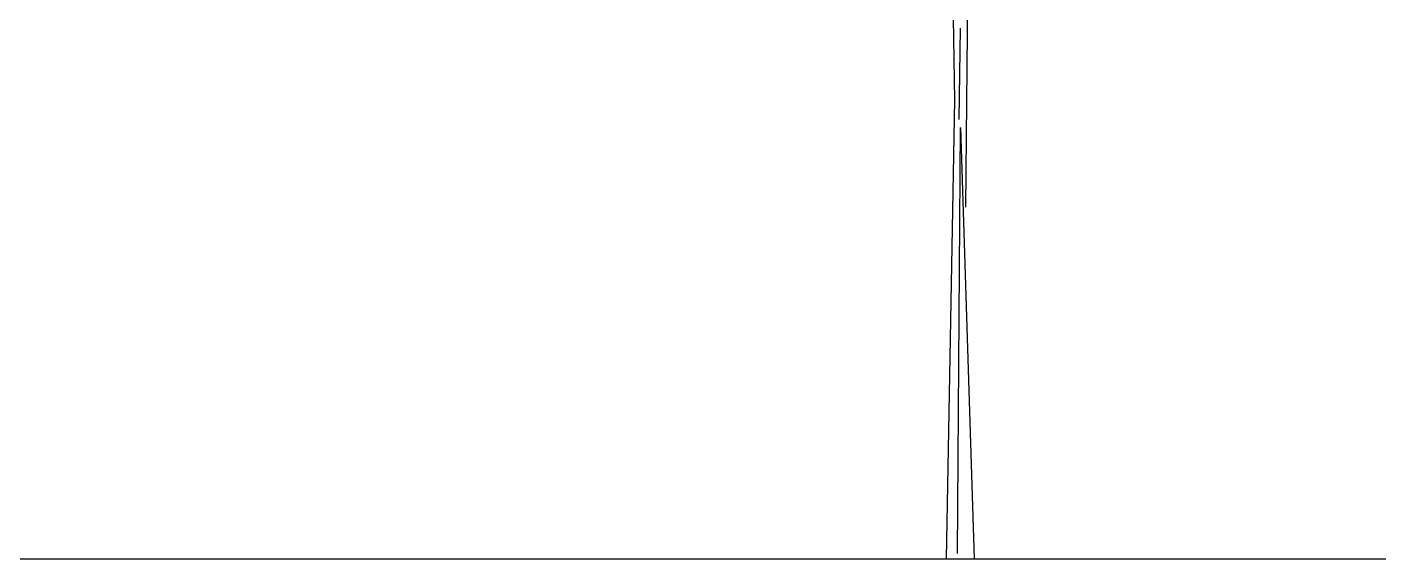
# Model space of a CAD drawing. Header units: millimetres. Extents: x 87938 to 265635, y 330093 to 434310.
# Drawn here: x 141173 to 148101, y 381523 to 384249 of the extents above; entities that cross this region are included whole.
import ezdxf

# ---------------------------------------------------------------- set-up
doc = ezdxf.new("R2010")
doc.units = ezdxf.units.MM
doc.layers.add('www.cad-blocks.net', color=7, linetype='Continuous')

# ---------------------------------------------------------------- blocks, each defined once
blk = doc.blocks.new('A$C344D2886')
for p, q in [((2956.9, 1802.9), (2971.2, 3380.3)), ((2900.6, 2352), (2886.4, 3309.7)), ((2923.1, 2252.4), (2928.8, 2719.9)), ((2858.2, 0), (2900.6, 2352)), ((2914.5, 28.1), (2928.8, 2211.2)), ((2928.8, 2211.2), (2999.3, 0))]:
    blk.add_line(p, q)
blk = doc.blocks.new('format')
at = {"layer": 'www.cad-blocks.net', "color": 155, "true_color": 0x546d8e}
blk.add_line((102853.7, 381523.4), (265634.8, 381523.4), dxfattribs=at)

msp = doc.modelspace()

# ---------------------------------------------------------------- block references
msp.add_blockref('A$C344D2886', (143027.3, 381523.4))
at = {"layer": 'www.cad-blocks.net'}
msp.add_blockref('format', (0, 0), dxfattribs=at)

doc.saveas('drawing.dxf')
